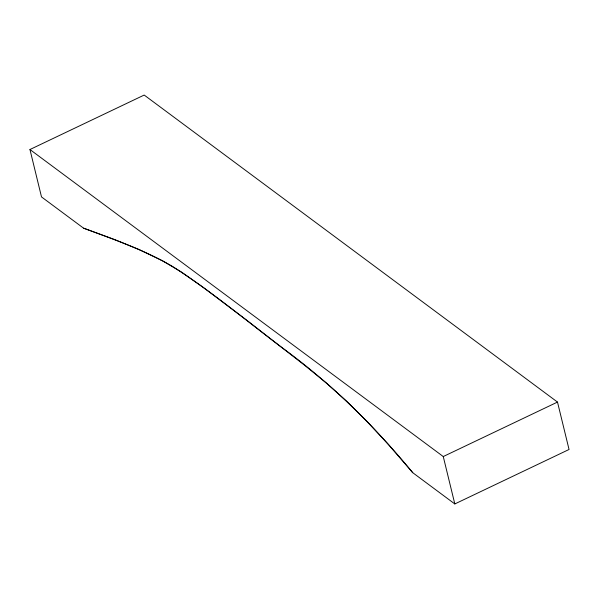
<?xml version="1.0" encoding="UTF-8"?>
<svg xmlns="http://www.w3.org/2000/svg" width="599" height="599" viewBox="0 0 599 599"><rect width="100%" height="100%" fill="white"/><g stroke="black" fill="none" stroke-linecap="round" stroke-linejoin="round"><path stroke-width="0.9" d="M29.95 149.518L144.187 95.054L557.497 402.079L569.05 449.482L454.813 503.946L412.756 472.701L388.377 444.503L367.359 421.763L346.634 401.165L326.784 383.353L304.502 365.203L246.855 320.323L203.361 287.483L181.43 272.043L162.666 260.879L139.013 249.498L114.791 239.615L83.568 228.167L41.503 196.921L29.95 149.518L443.26 456.543L454.813 503.946M443.26 456.543L557.497 402.079M83.568 228.167C113.87 239.495 144.711 250.075 172.699 266.57C211.05 291.114 246.024 320.45 282.309 347.839C331.135 383.502 374.405 426.061 412.756 472.701"/></g></svg>
